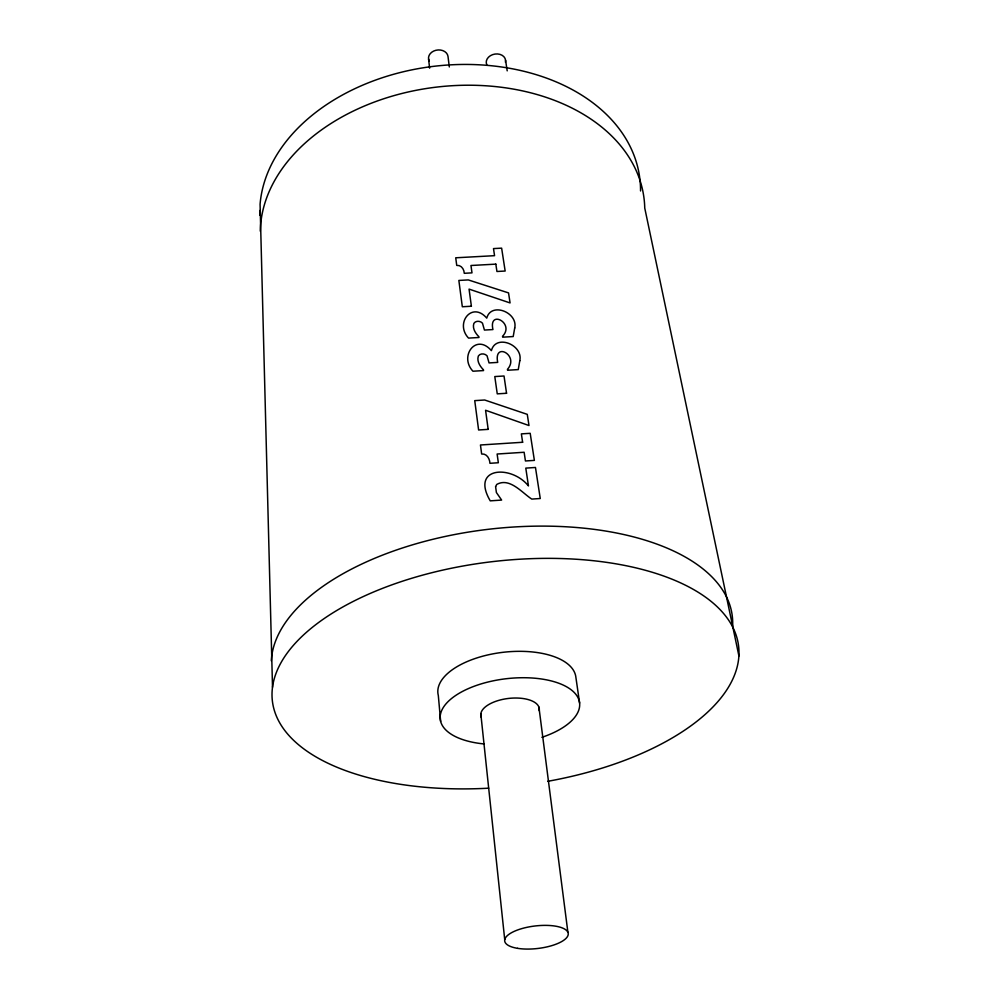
<?xml version="1.0" encoding="UTF-8"?>
<svg xmlns="http://www.w3.org/2000/svg" width="999" height="999" viewBox="0 0 999 999"><rect width="100%" height="100%" fill="white"/><g stroke="black" fill="none" stroke-linecap="round" stroke-linejoin="round"><path stroke-width="1.5" d="M738.923 655.981L644.742 208.017A192.907 135.452 -6.7 0 0 452.197 85.714A192.907 135.452 -6.7 0 0 260.289 231.156M505.569 60.277L507.205 70.854M579.607 703.059L575.874 677.26A69.443 33.154 -6.7 0 0 500.911 652.572A69.443 33.154 -6.7 0 0 438.311 695.441L440.646 721.378M538.923 707.117L567.894 932.279M449.313 66.958L447.989 56.331A9.803 7.692 -7 0 0 435.876 50.287A9.803 7.692 -7 0 0 429.22 60.964M428.571 59.041L429.62 68.169M480.806 713.773L504.72 939.572M272.515 687.237L260.077 204.233A191.034 136.039 -6.7 0 1 456.118 64.598A191.034 136.039 -6.7 0 1 640.546 190.971M271.303 660.814A231.93 114.848 -6.7 0 1 507.879 527.41A231.93 114.848 -6.7 0 1 732.617 626.023M488.686 788.186A234.728 112.75 -6.7 0 1 301.86 636.513A234.728 112.75 -6.7 0 1 695.479 590.634A234.728 112.75 -6.7 0 1 547.689 781.318M259.79 215.235A191.034 136.039 -6.7 0 1 259.765 210.514M484.265 743.955A70.155 32.605 -6.7 0 1 452.972 697.402A70.155 32.605 -6.7 0 1 562.599 684.79A70.155 32.605 -6.7 0 1 541.883 737.324M481.293 717.319A29.446 13.686 -6.7 0 1 508.603 698.426A29.446 13.686 -6.7 0 1 539.185 710.676M486.838 64.873A9.74 7.592 -10.1 0 1 495.054 54.046A9.74 7.592 -10.1 0 1 505.457 62.275M495.591 486.638L496.403 492.532L501.635 500.074L490.247 500.849C470.217 466.77 511.376 464.622 528.459 485.926L525.786 468.119L535.464 467.47L540.259 498.513L531.768 499.088C522.002 492.769 509.677 477.16 496.753 484.428L495.591 486.638M519.792 360.726L518.269 369.593L507.579 370.242L507.442 369.318C519.867 355.544 493.406 341.059 497.702 362.4L489.048 362.924L487.05 355.819C484.877 353.384 480.207 353.047 478.346 356.031C476.61 361.163 479.957 366.246 483.429 369.78L483.541 370.579L472.952 371.216C458.828 356.356 476.111 332.717 491.396 350.649C495.641 333.691 523.414 344.792 519.792 360.726M514.722 327.947L513.199 336.551L502.672 337.175L502.534 336.276C515.284 323.314 488.336 308.991 492.944 329.558L484.428 330.057L482.467 323.152C480.319 320.791 475.749 320.454 473.888 323.351C472.165 328.346 475.474 333.291 478.871 336.713L478.983 337.487L468.543 338.099C454.595 323.426 471.928 300.786 486.763 318.144C491.008 301.71 518.181 312.35 514.722 327.947M522.627 442.27L480.457 444.992L481.643 453.996C486.913 453.446 489.697 458.741 489.947 463.299L498.339 462.749L497.127 454.021L524.125 452.26L525.437 460.976L534.378 460.389L530.194 433.316L521.366 433.878L522.627 442.27M488.174 429.37L478.608 429.982L474.737 400.636L484.69 400.012L527.272 414.36L528.995 425.537L485.576 410.264L488.174 429.37M506.555 393.281L497.252 393.856L494.792 376.561L504.02 375.999L506.555 393.281M471.391 306.243L462.325 306.755L458.853 280.444L468.281 279.92L508.541 292.907L510.077 302.934L469.055 289.111L471.391 306.243M495.829 264.136L470.966 265.497L471.99 272.864L464.273 273.301C464.098 269.193 461.276 264.897 456.73 265.397L455.731 257.792L494.555 255.682L493.494 248.589L501.635 248.152L505.157 271.041L496.94 271.491L495.829 264.136M517.582 948.338A32.005 11.339 -6.7 0 0 568.056 935.239A32.005 11.339 -6.7 0 0 523.663 928.096A32.005 11.339 -6.7 0 0 517.582 948.338"/></g></svg>
